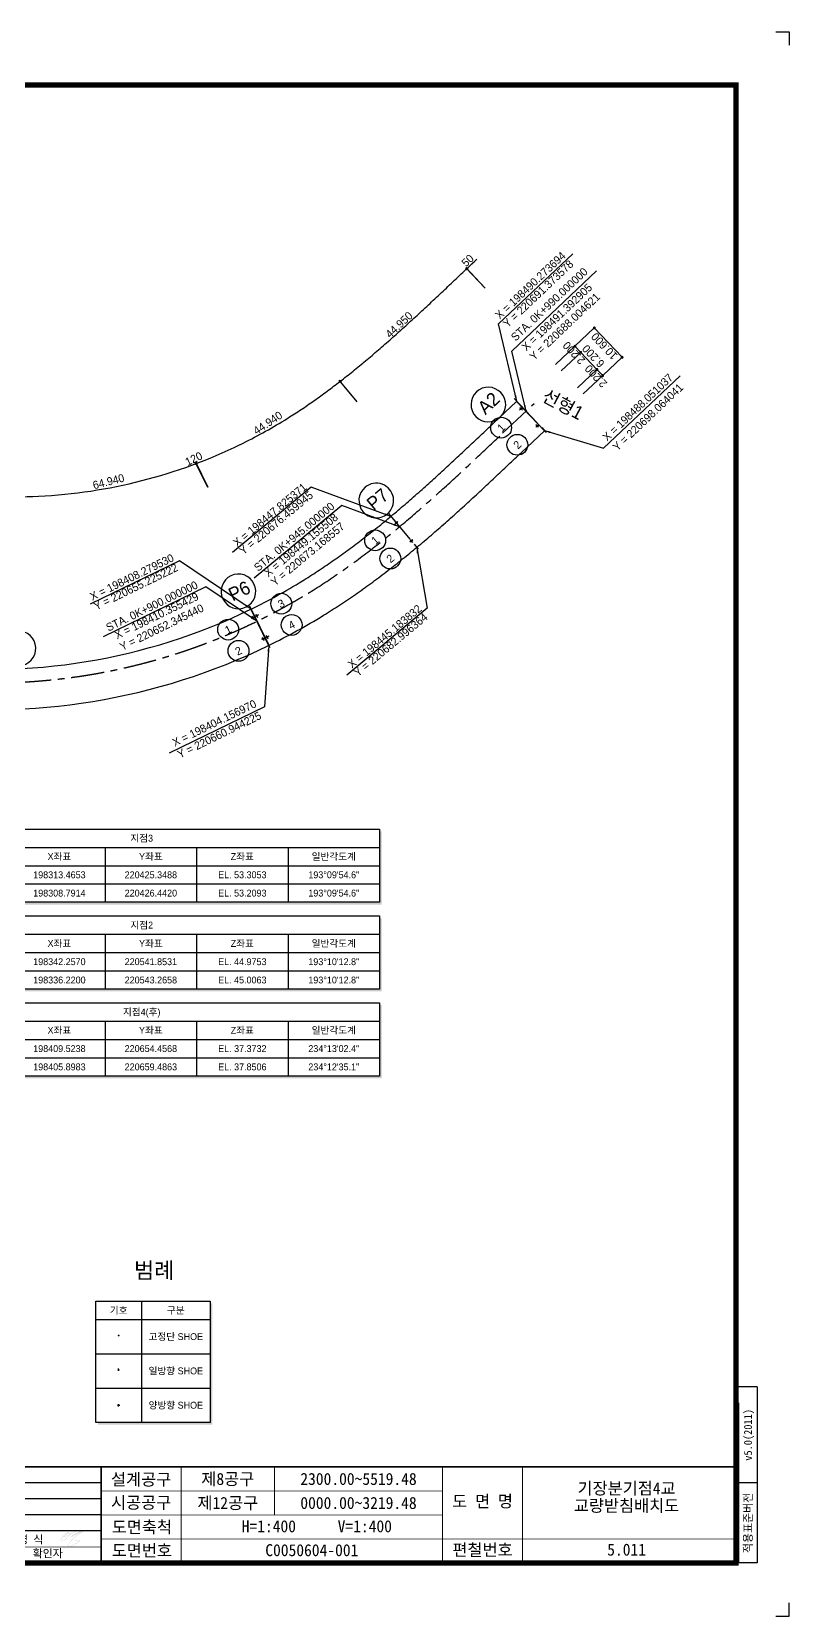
# Model space of a CAD drawing. Header units: feet. Extents: x 0 to 588700, y 0 to 415800.
# Drawn here: x 389887 to 588700, y 0 to 415800 of the extents above; entities that cross this region are included whole.
import ezdxf
from ezdxf.enums import TextEntityAlignment as Align

# ---------------------------------------------------------------- set-up
doc = ezdxf.new("R2010")
doc.units = ezdxf.units.FT
doc.header["$LTSCALE"] = 7000
doc.header["$MEASUREMENT"] = 0
doc.linetypes.add('A-CENTR01', pattern=[2, 1.25, -0.25, 0.25, -0.25])
for name, color, linetype in [('CS-CNTL', 1, 'A-CENTR01'), ('CS-CONC-MAJR', 4, 'CONTINUOUS'), ('CS-DIML', 1, 'CONTINUOUS'), ('CS-DIMT', 3, 'CONTINUOUS'), ('CS-LEAL', 1, 'CONTINUOUS'), ('CS-LEAT', 3, 'CONTINUOUS'), ('CS-SYMB', 3, 'CONTINUOUS'), ('CS-TABL-LIN2', 1, 'CONTINUOUS'), ('CS-TABL-TEX2', 3, 'CONTINUOUS'), ('CS-TEXT', 3, 'CONTINUOUS'), ('CX-BORD', 3, 'CONTINUOUS'), ('CX-BORD-LIN1', 4, 'CONTINUOUS'), ('CX-BORD-LIN2', 3, 'CONTINUOUS'), ('CX-BORD-TEX2', 7, 'CONTINUOUS'), ('CX-BORD-TEX3', 6, 'CONTINUOUS'), ('CX-MISC', 2, 'CONTINUOUS'), ('CZ-TEX1', 6, 'CONTINUOUS')]:
    doc.layers.add(name, color=color, linetype=linetype)
doc.styles.add('A_STANDARD', font='')
doc.styles.add('TB_TEXT', font='')
doc.styles.add('TB_WBTXT', font='')
doc.styles.add('TB_WMTXT', font='')
doc.styles.get('A_STANDARD').set_extended_font_data('Dotum')
doc.styles.get('TB_TEXT').set_extended_font_data('DotumChe')
doc.styles.get('TB_WBTXT').set_extended_font_data('Dotum')
doc.styles.get('TB_WMTXT').set_extended_font_data('DotumChe')

# ---------------------------------------------------------------- blocks, each defined once
blk = doc.blocks.new('CXBLKA1')
at = {"layer": 'CX-BORD-LIN1', "const_width": 2}
blk.add_lwpolyline([(796, 0), (0, 0), (0, 554), (796, 554)], close=True, dxfattribs=at)
at = {"layer": 'CX-BORD-LIN1'}
for points, const_width in [([(796, 36), (0, 36)], 0.6), ([(558, 0), (558, 36)], 0.6), ([(686, 0), (686, 36)], 0.3), ([(558, 6), (270, 6)], 0.2)]:
    blk.add_lwpolyline(points, dxfattribs=dict(at, const_width=const_width))
at = {"layer": 'CX-BORD-LIN2'}
for p, q in [((804, 66.03), (796, 66.03)), ((804, 66.03), (804, 0)), ((797, 60), (797, 0)), ((558, 30), (270, 30)), ((804, 30), (796, 30)), ((804, 0), (797, 0))]:
    blk.add_line(p, q, dxfattribs=at)
at = {"layer": 'CX-BORD-LIN2', "const_width": 0.3}
for points in [[(588, 0), (588, 36)], [(623, 18), (623, 36)], [(716, 0), (716, 36)], [(686, 27), (558, 27)], [(686, 18), (558, 18)], [(796, 9), (558, 9)]]:
    blk.add_lwpolyline(points, dxfattribs=at)
at = {"layer": 'CX-BORD-LIN2'}
for points in [[(558, 24), (270, 24)], [(558, 18), (270, 18)], [(558, 12), (270, 12)]]:
    blk.add_lwpolyline(points, dxfattribs=at)
at = {"layer": 'CX-MISC'}
blk.add_line((811, 574), (816, 574), dxfattribs=at)
for points in [[(811, 574), (816, 574), (816, 569)], [(811, -20), (816, -20), (816, -15)]]:
    blk.add_lwpolyline(points, dxfattribs=at)
at = {"layer": 'CX-BORD-LIN1', "style": 'TB_TEXT'}
for tag, height, p in [('TR_RNUM5', 3, (285.11, 32.64)), ('TR_RDAT5', 3.5, (317.5, 33)), ('TR_DGN5', 3.5, (451.12, 33)), ('TR_CHK5', 3.5, (491.12, 33)), ('TR_APP5', 3.5, (531.12, 33)), ('TR_RNUM4', 3, (285.11, 26.64)), ('TR_RDAT4', 3.5, (317.5, 27)), ('TR_DGN4', 3.5, (451.12, 27)), ('TR_CHK4', 3.5, (491.12, 27)), ('TR_APP4', 3.5, (531.12, 27)), ('TR_RNUM3', 3, (285.11, 20.64)), ('TR_RDAT3', 3.5, (317.5, 21)), ('TR_DGN3', 3.5, (451.12, 21)), ('TR_CHK3', 3.5, (491.12, 21)), ('TR_APP3', 3.5, (531.12, 21)), ('TR_RNUM2', 3, (285.11, 14.64)), ('TR_RDAT2', 3.5, (317.5, 15)), ('TR_DGN2', 3.5, (451.12, 15)), ('TR_CHK2', 3.5, (491.12, 15)), ('TR_APP2', 3.5, (531.12, 15)), ('TR_RNUM1', 3, (285.11, 8.64)), ('TR_RDAT1', 3.5, (317.5, 9)), ('TR_DGN1', 3.5, (451.12, 9)), ('TR_CHK1', 3.5, (491.12, 9)), ('TR_APP1', 3.5, (531.12, 9))]:
    blk.add_attdef(tag, text='', height=height, dxfattribs=at).set_placement(p, align=Align.MIDDLE_CENTER)
for tag, p in [('TR_RCON5', (342.3, 33)), ('TR_RCON4', (342.3, 27)), ('TR_RCON3', (342.3, 21)), ('TR_RCON2', (342.3, 15)), ('TR_RCON1', (342.3, 9))]:
    blk.add_attdef(tag, text='', height=3.5, dxfattribs=at).set_placement(p, align=Align.MIDDLE_LEFT)
at = {"layer": 'CX-BORD-LIN2', "style": 'TB_TEXT'}
blk.add_text('적용표준버전', height=3, rotation=90, dxfattribs=at).set_placement((800.5, 15), align=Align.MIDDLE_CENTER)
blk.add_attdef('TD_VERSION', text='', height=3, rotation=90, dxfattribs=at).set_placement((800.5, 48.01), align=Align.MIDDLE_CENTER)
at = {"layer": 'CX-BORD-TEX2', "style": 'TB_WMTXT'}
for tag, height, p in [('TB_CNAME', 5, (15.34, 531.83)), ('TB_CSCOP', 4, (16.63, 523.83))]:
    blk.add_attdef(tag, text='', height=height, dxfattribs=at).set_placement(p, align=Align.BOTTOM_LEFT)
at = {"layer": 'CX-BORD-TEX2', "style": 'TB_WBTXT'}
for tag, height, p in [('TB_MTITIL', 10, (398, 533.33)), ('TB_STITL', 7, (398, 518.33))]:
    blk.add_attdef(tag, text='', height=height, dxfattribs=at).set_placement(p, align=Align.MIDDLE_CENTER)
at = {"layer": 'CX-BORD-TEX3', "style": 'TB_TEXT'}
for s, height, p in [('설계공구', 4.5, (573, 31.36)), ('시공공구', 4.5, (573, 22.69)), ('도 면 명', 4.5, (701, 23.19)), ('도면축척', 4.5, (573.29, 13.51)), ('도면번호', 4.5, (573.29, 4.79)), ('편철번호', 4.5, (701, 5)), ('확인자', 3, (538, 3.66))]:
    blk.add_text(s, height=height, dxfattribs=at).set_placement(p, align=Align.MIDDLE)
for tag, height, p in [('TD_LNDST', 4.5, (215, 31.5)), ('TD_DSECT', 4.5, (605.5, 31.5)), ('TD_DDIST', 4.5, (654.5, 31.5)), ('TD_DNAME_TOP', 4.5, (755, 27.96)), ('TD_CSECT', 4.5, (605.5, 22.5)), ('TD_CDIST', 4.5, (654.5, 22.5)), ('TD_DNAME_MAIN', 4.5, (755, 21.47)), ('TD_CCOMP', 4.5, (215, 13.59)), ('TD_HSCAL', 4.5, (620.88, 13.75)), ('TD_VSCAL', 4.5, (656.86, 13.75)), ('TD_DNAME_BOT', 3, (755, 15.25)), ('TD_FIELD', 4.5, (180, 5.13)), ('TD_CSTEP', 4.5, (250.74, 5.13)), ('TD_DWGCODE', 4.5, (637, 4.79)), ('TD_DWGNO', 4.5, (755, 5))]:
    blk.add_attdef(tag, text='', height=height, dxfattribs=at).set_placement(p, align=Align.MIDDLE_CENTER)
for tag, height, width, p in [('TD_DCOMP', 4.5, 0.95, (215, 22.59)), ('TD_CNAME', 5, 0.78, (65, 7.6))]:
    blk.add_attdef(tag, text='', height=height, dxfattribs=dict(at, width=width)).set_placement(p, align=Align.MIDDLE_CENTER)

msp = doc.modelspace()

# ---------------------------------------------------------------- hatches: boundary and pattern name
at = {"layer": 'CX-MISC'}
h = msp.add_hatch(color=7, dxfattribs=at)
h.paths.add_polyline_path([(403376, 22356), (403316, 22329), (403207, 22264), (403112, 22206), (402979, 22122), (402785, 21994), (402554, 21828), (402325, 21676), (402081, 21485), (401781, 21251), (401400, 20946), (400869, 20503), (400390, 20056), (400053, 19702), (399732, 19311), (399481, 18957), (399332, 18698), (399247, 18461), (399247, 18342), (399310, 18241), (399451, 18170), (399604, 18165), (399865, 18225), (400235, 18372), (401005, 18744), (401672, 19106), (401925, 19272), (402274, 19523), (402486, 19708), (402527, 19792), (402519, 19860), (402491, 19893), (402434, 19939), (402374, 19977), (402276, 20015), (402168, 20037), (402042, 20048), (401808, 20043), (401618, 20026), (401367, 19977), (401229, 19942), (401074, 19890), (401033, 19844), (401188, 19863), (401261, 19871), (401482, 19917), (401830, 19966), (402086, 19972), (402260, 19950), (402380, 19907), (402432, 19871), (402437, 19844), (402432, 19828), (402415, 19800), (402402, 19776), (402238, 19624), (401942, 19409), (401376, 19055), (400910, 18802), (400458, 18573), (400116, 18421), (399800, 18301), (399604, 18241), (399451, 18241), (399378, 18265), (399351, 18298), (399337, 18344), (399334, 18396), (399337, 18437), (399392, 18622), (399465, 18755), (399525, 18853), (399628, 19033), (399770, 19218), (399982, 19496), (400151, 19681), (400363, 19904), (400524, 20064), (400709, 20228), (400940, 20448), (400976, 20478), (400989, 20481), (401188, 20647), (401297, 20739), (401310, 20742), (401468, 20873), (401885, 21208), (402100, 21379), (402568, 21722), (403224, 22155), (403376, 22242)])
h.paths.add_polyline_path([(402587, 22340), (402579, 22234), (402413, 22155), (402208, 22038), (402067, 21961), (402004, 21937), (401985, 21934), (401963, 21907), (401936, 21885), (401912, 21872), (401729, 21782), (401626, 21716), (401577, 21689), (401517, 21651), (401487, 21638), (401444, 21616), (401362, 21567), (401308, 21534), (401280, 21512), (401147, 21439), (401063, 21387), (400986, 21338), (400927, 21311), (400880, 21270), (400741, 21186), (400894, 21257), (401101, 21376), (401280, 21474), (401465, 21567), (401670, 21673), (401836, 21757), (402004, 21839), (402113, 21899), (402263, 21972), (402361, 22021), (402404, 22038), (402429, 22057), (402491, 22087), (402576, 22127), (402619, 22155), (402693, 22185), (402764, 22223), (402843, 22247), (402902, 22285), (402941, 22307), (403006, 22334), (403049, 22351), (403060, 22356), (403055, 22242), (402995, 22209), (402930, 22182), (402870, 22155), (402845, 22146), (402755, 22089), (402687, 22065), (402628, 22032), (402565, 21997), (402521, 21975), (402478, 21970), (402456, 21948), (402361, 21896), (402320, 21882), (402225, 21831), (401906, 21676), (401827, 21635), (401732, 21583), (401346, 21387), (401046, 21224), (400872, 21137), (400682, 21022), (400442, 20903), (400331, 20867), (400246, 20859), (400192, 20875), (400173, 20900), (400156, 20927), (400162, 20949), (400175, 20968), (400213, 20979), (400453, 21126), (400690, 21270), (400984, 21450), (401308, 21654), (401667, 21850), (401876, 21972), (402238, 22166), (402377, 22239), (402418, 22242), (402472, 22296), (402538, 22329), (402560, 22340), (402581, 22340)], flags=17)
h.paths.add_polyline_path([(399925, 21452), (399879, 21384), (399838, 21333), (399666, 21129), (399574, 21042), (399487, 20954), (399356, 20835), (399258, 20720), (399147, 20625), (399016, 20511), (398907, 20402), (398804, 20309), (398662, 20195), (398523, 20078), (398363, 19966), (398194, 19852), (398074, 19781), (397957, 19730), (397889, 19705), (397808, 19694), (397731, 19700), (397680, 19719), (397652, 19746), (397625, 19795), (397612, 19836), (397609, 19893), (397609, 19964), (397636, 20105), (397672, 20211), (397756, 20394), (397876, 20584), (397952, 20682), (398028, 20780), (398091, 20854), (398121, 20884), (398180, 20851), (398221, 20832), (398319, 20821), (398412, 20827), (398624, 20881), (398820, 20957), (398962, 21022), (399193, 21129), (399468, 21262), (399647, 21349), (399797, 21423), (399895, 21472), (399936, 21491), (399939, 21488), (399939, 21477)], flags=16)
h.paths.add_polyline_path([(399941, 21599), (399920, 21621), (399805, 21670), (399631, 21687), (399495, 21670), (399315, 21632), (399141, 21572), (398956, 21512), (398858, 21463), (398703, 21401), (398559, 21316), (398491, 21254), (398376, 21156), (398308, 21088), (398232, 21006), (398208, 20982), (398191, 20954), (398191, 20944), (398202, 20927), (398216, 20919), (398254, 20914), (398374, 20919), (398529, 20954), (398673, 21006), (398869, 21088), (399046, 21167), (399272, 21278), (399479, 21382), (399628, 21455), (399713, 21496), (399811, 21540), (399860, 21567), (399903, 21589)], flags=16)
h.paths.add_polyline_path([(399451, 22144), (399362, 22081), (399179, 21937), (398972, 21774), (398717, 21578), (398461, 21371), (398390, 21322), (398273, 21232), (398189, 21153), (398134, 21088), (398104, 21036), (398088, 20998), (397955, 20843), (397813, 20658), (397720, 20533), (397652, 20399), (397606, 20315), (397552, 20168), (397522, 20029), (397511, 19920), (397525, 19852), (397565, 19751), (397628, 19683), (397720, 19640), (397813, 19624), (397965, 19645), (398161, 19727), (398387, 19871), (398591, 20010), (398806, 20192), (399070, 20418), (399457, 20772), (399661, 20982), (399846, 21188), (399966, 21330), (400031, 21428), (400058, 21493), (400061, 21550), (400331, 21684), (400752, 21882), (401074, 22024), (401329, 22138), (401563, 22225), (401623, 22242), (401623, 22351), (401493, 22296), (401313, 22231), (401144, 22149), (401019, 22111), (400910, 22057), (400856, 22029), (400668, 21951), (400529, 21882), (400282, 21771), (400094, 21676), (399996, 21638), (399925, 21692), (399843, 21736), (399718, 21763), (399552, 21760), (399424, 21741), (399250, 21703), (399098, 21654), (398989, 21616), (398864, 21567), (399049, 21714), (399185, 21817), (399294, 21893), (399419, 21970), (399484, 22002), (399533, 22035), (399552, 22059), (399552, 22081), (399533, 22106), (399500, 22138)])

# ---------------------------------------------------------------- linework, layer by layer
at = {"layer": 'CS-CNTL'}
for p, q in [((513460, 310417), (521771, 318277)), ((513460, 310417), (521771, 318277)), ((513460, 310417), (521771, 318277)), ((516502, 319556), (525160, 310401)), ((483505, 289395), (491566, 279711)), ((462774, 268664), (462774, 268664)), ((462774, 268664), (462774, 268664)), ((462774, 268664), (462774, 268664)), ((447012, 265182), (452535, 253857))]:
    msp.add_line(p, q, dxfattribs=at)
at = {"layer": 'CS-CNTL', "flags": 128}
msp.add_lwpolyline([(462774, 268664), (463285, 268980), (463794, 269298), (464302, 269617), (464809, 269938), (465314, 270261), (465819, 270586), (466322, 270912), (466824, 271241), (467325, 271571), (467825, 271903), (468324, 272236), (468821, 272572), (469318, 272908), (469813, 273247), (470308, 273587), (470801, 273929), (471293, 274272), (471784, 274617), (472274, 274963), (472762, 275311), (473250, 275661), (473737, 276012), (474223, 276364), (474707, 276718), (475191, 277073), (475673, 277430), (476155, 277788), (476635, 278147), (477115, 278508), (477593, 278870), (478071, 279233), (478547, 279598), (479023, 279963), (479497, 280331), (479971, 280699), (480444, 281068), (480915, 281439), (481386, 281811), (481856, 282184), (482325, 282558), (482793, 282934), (483261, 283310), (483727, 283688), (484192, 284066), (484657, 284446), (485121, 284826), (485584, 285208), (486046, 285591), (486507, 285974), (486968, 286359), (487428, 286744), (487887, 287131), (488345, 287518), (488803, 287906), (489259, 288295), (489715, 288685), (490171, 289076), (490625, 289467), (491079, 289860), (491532, 290253), (491985, 290647), (492437, 291042), (492888, 291437), (493339, 291833), (493789, 292230), (494238, 292627), (494687, 293026), (495135, 293425), (495583, 293824), (496030, 294224), (496477, 294625), (496923, 295026), (497368, 295428), (497813, 295831), (498258, 296234), (498702, 296637), (499145, 297041), (499588, 297446), (500031, 297851), (500473, 298256), (500915, 298662), (501357, 299068), (501798, 299475), (502239, 299882), (502679, 300290), (503119, 300698), (503559, 301106), (503998, 301515), (504437, 301923), (504876, 302333), (505314, 302742), (505752, 303152), (506190, 303562), (506628, 303973), (507066, 304383), (507503, 304794), (507940, 305205), (508377, 305616), (508814, 306027), (509251, 306439), (509687, 306851), (510123, 307262), (510560, 307674), (510996, 308086), (511432, 308498), (511868, 308911), (512304, 309323), (512740, 309735), (513176, 310147), (513460, 310417)], dxfattribs=at)
msp.add_lwpolyline([(462774, 268664), (463285, 268980), (463794, 269298), (464302, 269617), (464809, 269938), (465314, 270261), (465819, 270586), (466322, 270912), (466824, 271241), (467325, 271571), (467825, 271903), (468324, 272236), (468821, 272572), (469318, 272908), (469813, 273247), (470308, 273587), (470801, 273929), (471293, 274272), (471784, 274617), (472274, 274963), (472762, 275311), (473250, 275661), (473737, 276012), (474223, 276364), (474707, 276718), (475191, 277073), (475673, 277430), (476155, 277788), (476635, 278147), (477115, 278508), (477593, 278870), (478071, 279233), (478547, 279598), (479023, 279963), (479497, 280331), (479971, 280699), (480444, 281068), (480915, 281439), (481386, 281811), (481856, 282184), (482325, 282558), (482793, 282934), (483261, 283310), (483727, 283688), (484192, 284066), (484657, 284446), (485121, 284826), (485584, 285208), (486046, 285591), (486507, 285974), (486968, 286359), (487428, 286744), (487887, 287131), (488345, 287518), (488803, 287906), (489259, 288295), (489715, 288685), (490171, 289076), (490625, 289467), (491079, 289860), (491532, 290253), (491985, 290647), (492437, 291042), (492888, 291437), (493339, 291833), (493789, 292230), (494238, 292627), (494687, 293026), (495135, 293425), (495583, 293824), (496030, 294224), (496477, 294625), (496923, 295026), (497368, 295428), (497813, 295831), (498258, 296234), (498702, 296637), (499145, 297041), (499588, 297446), (500031, 297851), (500473, 298256), (500915, 298662), (501357, 299068), (501798, 299475), (502239, 299882), (502679, 300290), (503119, 300698), (503559, 301106), (503998, 301515), (504437, 301923), (504876, 302333), (505314, 302742), (505752, 303152), (506190, 303562), (506628, 303973), (507066, 304383), (507503, 304794), (507940, 305205), (508377, 305616), (508814, 306027), (509251, 306439), (509687, 306851), (510123, 307262), (510560, 307674), (510996, 308086), (511432, 308498), (511868, 308911), (512304, 309323), (512740, 309735), (513176, 310147), (513460, 310417)], dxfattribs=at)
msp.add_lwpolyline([(462774, 268664), (463285, 268980), (463794, 269298), (464302, 269617), (464809, 269938), (465314, 270261), (465819, 270586), (466322, 270912), (466824, 271241), (467325, 271571), (467825, 271903), (468324, 272236), (468821, 272572), (469318, 272908), (469813, 273247), (470308, 273587), (470801, 273929), (471293, 274272), (471784, 274617), (472274, 274963), (472762, 275311), (473250, 275661), (473737, 276012), (474223, 276364), (474707, 276718), (475191, 277073), (475673, 277430), (476155, 277788), (476635, 278147), (477115, 278508), (477593, 278870), (478071, 279233), (478547, 279598), (479023, 279963), (479497, 280331), (479971, 280699), (480444, 281068), (480915, 281439), (481386, 281811), (481856, 282184), (482325, 282558), (482793, 282934), (483261, 283310), (483727, 283688), (484192, 284066), (484657, 284446), (485121, 284826), (485584, 285208), (486046, 285591), (486507, 285974), (486968, 286359), (487428, 286744), (487887, 287131), (488345, 287518), (488803, 287906), (489259, 288295), (489715, 288685), (490171, 289076), (490625, 289467), (491079, 289860), (491532, 290253), (491985, 290647), (492437, 291042), (492888, 291437), (493339, 291833), (493789, 292230), (494238, 292627), (494687, 293026), (495135, 293425), (495583, 293824), (496030, 294224), (496477, 294625), (496923, 295026), (497368, 295428), (497813, 295831), (498258, 296234), (498702, 296637), (499145, 297041), (499588, 297446), (500031, 297851), (500473, 298256), (500915, 298662), (501357, 299068), (501798, 299475), (502239, 299882), (502679, 300290), (503119, 300698), (503559, 301106), (503998, 301515), (504437, 301923), (504876, 302333), (505314, 302742), (505752, 303152), (506190, 303562), (506628, 303973), (507066, 304383), (507503, 304794), (507940, 305205), (508377, 305616), (508814, 306027), (509251, 306439), (509687, 306851), (510123, 307262), (510560, 307674), (510996, 308086), (511432, 308498), (511868, 308911), (512304, 309323), (512740, 309735), (513176, 310147), (513460, 310417)], dxfattribs=at)
at = {"layer": 'CS-CNTL'}
for start, end in [(262.63641, 301.62485), (262.63641, 301.62485), (262.63641, 301.62485), (301.6248513509204, 301.6248548697154), (301.6248513509204, 301.6248548697154), (301.6248513509204, 301.6248548697154)]:
    msp.add_arc((378877, 404904), 160000, start, end, dxfattribs=at)
at = {"layer": 'CS-CONC-MAJR'}
for p, q in [((511021, 312996), (517152, 318795)), ((517152, 318795), (524436, 311094)), ((518305, 305295), (524436, 311094)), ((460913, 271687), (460913, 271687)), ((447397, 264257), (452043, 254729)), ((447505, 264309), (452151, 254782)), ((466471, 262661), (466471, 262661))]:
    msp.add_line(p, q, dxfattribs=at)
for points in [[(460913, 271687), (461412, 271996), (461910, 272306), (462407, 272619), (462903, 272933), (463398, 273249), (463891, 273567), (464384, 273887), (464876, 274209), (465367, 274532), (465857, 274857), (466345, 275184), (466833, 275512), (467320, 275843), (467806, 276175), (468290, 276508), (468774, 276843), (469257, 277180), (469739, 277519), (470220, 277859), (470699, 278200), (471178, 278544), (471656, 278888), (472133, 279234), (472610, 279582), (473085, 279931), (473559, 280282), (474033, 280634), (474505, 280987), (474977, 281342), (475447, 281698), (475917, 282055), (476386, 282414), (476854, 282774), (477322, 283136), (477788, 283498), (478254, 283862), (478718, 284228), (479182, 284594), (479646, 284962), (480108, 285331), (480569, 285701), (481030, 286072), (481490, 286444), (481950, 286818), (482408, 287192), (482866, 287568), (483323, 287945), (483779, 288323), (484235, 288701), (484690, 289081), (485144, 289462), (485598, 289844), (486051, 290227), (486503, 290611), (486955, 290995), (487406, 291381), (487856, 291768), (488306, 292155), (488755, 292543), (489204, 292933), (489652, 293323), (490099, 293713), (490546, 294105), (490993, 294498), (491439, 294891), (491884, 295285), (492329, 295679), (492773, 296075), (493217, 296471), (493661, 296868), (494104, 297265), (494547, 297664), (494989, 298063), (495430, 298462), (495872, 298862), (496313, 299263), (496753, 299664), (497194, 300066), (497634, 300469), (498073, 300872), (498512, 301275), (498951, 301679), (499390, 302084), (499828, 302489), (500266, 302894), (500704, 303300), (501142, 303706), (501579, 304113), (502016, 304520), (502453, 304928), (502890, 305336), (503327, 305744), (503763, 306153), (504200, 306562), (504636, 306971), (505072, 307381), (505508, 307791), (505944, 308201), (506380, 308611), (506815, 309022), (507251, 309433), (507687, 309844), (508122, 310255), (508558, 310667), (508994, 311078), (509429, 311490), (509865, 311902), (510301, 312314), (510736, 312726), (511021, 312996)], [(466471, 262661), (467004, 262991), (467535, 263322), (468065, 263655), (468593, 263990), (469120, 264327), (469646, 264665), (470170, 265005), (470693, 265347), (471214, 265691), (471734, 266036), (472253, 266383), (472770, 266731), (473286, 267081), (473800, 267433), (474314, 267786), (474825, 268141), (475336, 268497), (475845, 268854), (476353, 269213), (476859, 269574), (477365, 269936), (477869, 270299), (478371, 270664), (478873, 271030), (479373, 271397), (479872, 271766), (480369, 272136), (480865, 272507), (481361, 272880), (481855, 273253), (482347, 273628), (482839, 274004), (483329, 274381), (483818, 274760), (484306, 275139), (484793, 275520), (485278, 275901), (485763, 276284), (486246, 276668), (486729, 277053), (487210, 277438), (487690, 277825), (488169, 278213), (488647, 278601), (489123, 278991), (489599, 279381), (490074, 279773), (490548, 280165), (491020, 280558), (491492, 280952), (491963, 281346), (492432, 281742), (492901, 282138), (493369, 282535), (493836, 282933), (494302, 283331), (494767, 283730), (495231, 284130), (495694, 284530), (496157, 284931), (496618, 285333), (497079, 285735), (497539, 286138), (497998, 286542), (498456, 286946), (498913, 287350), (499370, 287756), (499826, 288161), (500281, 288567), (500735, 288974), (501189, 289381), (501641, 289788), (502094, 290196), (502545, 290604), (502996, 291013), (503446, 291422), (503896, 291832), (504344, 292241), (504793, 292651), (505240, 293062), (505687, 293472), (506134, 293883), (506580, 294295), (507025, 294706), (507470, 295118), (507914, 295530), (508358, 295942), (508801, 296354), (509244, 296766), (509686, 297179), (510128, 297592), (510569, 298004), (511010, 298417), (511451, 298830), (511891, 299243), (512331, 299657), (512771, 300070), (513210, 300483), (513648, 300896), (514087, 301309), (514525, 301723), (514963, 302136), (515400, 302549), (515837, 302962), (516274, 303375), (516711, 303788), (517148, 304200), (517584, 304613), (518020, 305025), (518305, 305295)]]:
    msp.add_lwpolyline(points, dxfattribs=at)
for radius, start, end in [(156450, 296.01788, 301.62485), (156450, 301.6248513509204, 301.6248548697154), (156450, 262.63641, 295.97393), (167050, 296.01649, 301.62485), (167050, 301.6248513509204, 301.6248548697154), (167050, 262.63641, 295.97533)]:
    msp.add_arc((378877, 404904), radius, start, end, dxfattribs=at)
at = {"layer": 'CS-DIML'}
for p, q in [((508853, 348510), (503802, 353850)), ((508889, 348544), (503839, 353884)), ((504043, 353595), (506459, 355881)), ((532446, 333259), (537531, 338069)), ((532446, 333259), (537531, 338069)), ((532446, 333259), (537531, 338069)), ((544815, 330368), (537531, 338069)), ((544815, 330368), (537531, 338069)), ((544815, 330368), (537531, 338069)), ((527360, 328449), (532446, 333259)), ((527360, 328449), (532446, 333259)), ((527360, 328449), (532446, 333259)), ((533957, 331661), (532446, 333259)), ((533957, 331661), (532446, 333259)), ((533957, 331661), (532446, 333259)), ((528872, 326851), (533957, 331661)), ((528872, 326851), (533957, 331661)), ((528872, 326851), (533957, 331661)), ((538218, 327156), (533957, 331661)), ((538218, 327156), (533957, 331661)), ((538218, 327156), (533957, 331661)), ((539729, 325558), (544815, 330368)), ((539729, 325558), (544815, 330368)), ((539729, 325558), (544815, 330368)), ((533132, 322346), (538218, 327156)), ((533132, 322346), (538218, 327156)), ((533132, 322346), (538218, 327156)), ((534644, 320748), (539729, 325558)), ((534644, 320748), (539729, 325558)), ((534644, 320748), (539729, 325558)), ((539729, 325558), (538218, 327156)), ((539729, 325558), (538218, 327156)), ((539729, 325558), (538218, 327156)), ((475305, 318670), (470603, 324319)), ((436067, 296177), (432848, 302785)), ((436163, 296224), (432939, 302829))]:
    msp.add_line(p, q, dxfattribs=at)
for points in [[(477084, 329086), (477506, 329438), (477928, 329791), (478349, 330146), (478771, 330502), (479193, 330859), (479614, 331218), (480036, 331578), (480457, 331939), (480878, 332302), (481300, 332666), (481721, 333032), (482143, 333398), (482564, 333766), (482986, 334135), (483407, 334505), (483829, 334877), (484250, 335250), (484672, 335624), (485094, 335999), (485516, 336375), (485938, 336752), (486360, 337131), (486782, 337511), (487204, 337891), (487627, 338273), (488049, 338656), (488472, 339040), (488895, 339425), (489318, 339811), (489742, 340199), (490165, 340587), (490589, 340976), (491013, 341366), (491437, 341757), (491862, 342149), (492287, 342542), (492712, 342936), (493137, 343331), (493563, 343727), (493989, 344123), (494415, 344521), (494842, 344919), (495269, 345319), (495696, 345719), (496124, 346120), (496552, 346521), (496981, 346924), (497410, 347327), (497839, 347731), (498269, 348136), (498699, 348541), (499130, 348948), (499561, 349355), (499993, 349762), (500426, 350171), (500858, 350580), (501292, 350989), (501726, 351400), (502160, 351810), (502595, 352222), (503031, 352634), (503467, 353046), (503903, 353459), (504339, 353871), (504775, 354283), (505211, 354695), (505646, 355108), (506082, 355520), (506518, 355932), (506740, 356142)], [(456277, 313889), (456709, 314156), (457141, 314426), (457573, 314697), (458004, 314971), (458436, 315246), (458867, 315524), (459297, 315803), (459728, 316085), (460158, 316368), (460588, 316653), (461017, 316941), (461446, 317230), (461875, 317521), (462304, 317814), (462733, 318109), (463161, 318405), (463589, 318704), (464016, 319004), (464444, 319306), (464871, 319611), (465298, 319916), (465724, 320224), (466151, 320533), (466577, 320845), (467003, 321157), (467429, 321472), (467854, 321788), (468279, 322106), (468704, 322426), (469129, 322748), (469554, 323071), (469978, 323395), (470403, 323722), (470827, 324050), (471250, 324379), (471674, 324710), (472097, 325043), (472521, 325378), (472944, 325714), (473367, 326051), (473790, 326390), (474212, 326730), (474635, 327073), (475057, 327416), (475480, 327761), (475902, 328107), (476324, 328455), (476746, 328805), (477084, 329086)]]:
    msp.add_lwpolyline(points, dxfattribs=at)
at = {"layer": 'CS-DIML', "const_width": 385}
for points in [[(504212, 353504, 1), (503873, 353686, 1)], [(504212, 353504, 1), (503873, 353686, 1)], [(504249, 353539, 1), (503910, 353721, 1)], [(537701, 337978, 1), (537362, 338160, 1)], [(537701, 337978, 1), (537362, 338160, 1)], [(537701, 337978, 1), (537362, 338160, 1)], [(532615, 333168, 1), (532276, 333350, 1)], [(532615, 333168, 1), (532276, 333350, 1)], [(532615, 333168, 1), (532276, 333350, 1)], [(534127, 331570, 1), (533788, 331752, 1)], [(534127, 331570, 1), (533788, 331752, 1)], [(534127, 331570, 1), (533788, 331752, 1)], [(534127, 331570, 1), (533788, 331752, 1)], [(534127, 331570, 1), (533788, 331752, 1)], [(534127, 331570, 1), (533788, 331752, 1)], [(544985, 330277, 1), (544645, 330459, 1)], [(544985, 330277, 1), (544645, 330459, 1)], [(544985, 330277, 1), (544645, 330459, 1)], [(470996, 323959, 1), (470657, 324141, 1)], [(470996, 323959, 1), (470657, 324141, 1)], [(538387, 327065, 1), (538048, 327247, 1)], [(538387, 327065, 1), (538048, 327247, 1)], [(538387, 327065, 1), (538048, 327247, 1)], [(538387, 327065, 1), (538048, 327247, 1)], [(538387, 327065, 1), (538048, 327247, 1)], [(538387, 327065, 1), (538048, 327247, 1)], [(539899, 325467, 1), (539560, 325649, 1)], [(539899, 325467, 1), (539560, 325649, 1)], [(539899, 325467, 1), (539560, 325649, 1)], [(433171, 302379, 1), (432832, 302561, 1)], [(433171, 302379, 1), (432832, 302561, 1)], [(433263, 302423, 1), (432923, 302605, 1)], [(433263, 302423, 1), (432923, 302605, 1)]]:
    msp.add_lwpolyline(points, format="xyb", close=True, dxfattribs=at)
at = {"layer": 'CS-DIML'}
for centre, start, end in [((385253, 429225), 296.01739, 301.62485), ((385253, 429225), 272.7195, 295.97442), ((373679, 424238), 295.97442, 295.99591), ((373679, 424238), 295.99591, 296.01739), ((385253, 429225), 262.63641, 272.7195)]:
    msp.add_arc(centre, 135450, start, end, dxfattribs=at)
at = {"layer": 'CS-LEAL'}
for p, q in [((512356, 339106), (531852, 357546)), ((515880, 331975), (538120, 353010)), ((517189, 318829), (512356, 339106)), ((519628, 316250), (515880, 331975)), ((539965, 306511), (560079, 325535)), ((524472, 311128), (539965, 306511)), ((463242, 296327), (442552, 279102)), ((484145, 288626), (463242, 296327)), ((471247, 291486), (448293, 272377)), ((460311, 295143), (460311, 295143)), ((486416, 285898), (471247, 291486)), ((490927, 280480), (493672, 264549)), ((428639, 276974), (405209, 265548)), ((447451, 264283), (428639, 276974)), ((435605, 270133), (408656, 256991)), ((449007, 261092), (435605, 270133)), ((493672, 264549), (472588, 246996)), ((452097, 254756), (450968, 238629)), ((450968, 238629), (425993, 226450))]:
    msp.add_line(p, q, dxfattribs=at)
msp.add_arc((389287, 410479), 135450, 301.6248513509204, 301.6248548697154, dxfattribs=at)
for points in [[(517189, 318829), (517081, 320387), (517189, 318829), (516582, 320268)], [(519628, 316250), (519521, 317807), (519628, 316250), (519021, 317688)], [(524472, 311128), (525875, 310442), (524472, 311128), (526022, 310934)], [(484145, 288626), (482788, 289399), (484145, 288626), (482611, 288918)], [(486416, 285898), (485060, 286671), (486416, 285898), (484882, 286189)], [(490927, 280480), (490935, 278919), (490927, 280480), (491441, 279006)], [(447451, 264283), (446317, 265357), (447451, 264283), (446030, 264932)], [(449007, 261092), (447873, 262166), (449007, 261092), (447586, 261741)], [(452097, 254756), (451733, 253237), (452097, 254756), (452245, 253201)]]:
    msp.add_solid(points, dxfattribs=at)
at = {"layer": 'CS-SYMB', "color": 3}
for p, q in [((518664, 317196), (517938, 316509)), ((517957, 317216), (518644, 316490)), ((522924, 312692), (522198, 312005)), ((522218, 312712), (522905, 311985)), ((485937, 287255), (485168, 286616)), ((485232, 287320), (485872, 286551)), ((489903, 282490), (489135, 281851)), ((489199, 282555), (489839, 281786)), ((448361, 262280), (447462, 261842)), ((447692, 262511), (448130, 261612)), ((449367, 262771), (448468, 262333)), ((448699, 263002), (449137, 262103)), ((451078, 256708), (450179, 256269)), ((450409, 256938), (450848, 256039)), ((452085, 257198), (451186, 256760)), ((451416, 257429), (451854, 256530)), ((412711, 64387), (412711, 64987)), ((412411, 55387), (413011, 55387)), ((412711, 55087), (412711, 55687))]:
    msp.add_line(p, q, dxfattribs=at)
at = {"layer": 'CS-SYMB', "color": 3, "const_width": 120}
msp.add_lwpolyline([(412771, 73687, 1), (412651, 73687, 1)], format="xyb", close=True, dxfattribs=at)
at = {"layer": 'CS-SYMB', "color": 3}
for centre, radius in [((518301, 316853), 200), ((522561, 312348), 200), ((485552, 286935), 200), ((489519, 282171), 200), ((447911, 262061), 200), ((448918, 262552), 200), ((450629, 256488), 200), ((451635, 256979), 200), ((412711, 73687), 120), ((412711, 64687), 120), ((412711, 55387), 120)]:
    msp.add_circle(centre, radius, dxfattribs=at)
for points in [[(517938, 316509), (518012, 316649), (517938, 316509), (518081, 316576)], [(517957, 317216), (518097, 317141), (517957, 317216), (518024, 317073)], [(518644, 316490), (518578, 316633), (518644, 316490), (518505, 316564)], [(518664, 317196), (518521, 317130), (518664, 317196), (518589, 317057)], [(522198, 312005), (522272, 312144), (522198, 312005), (522341, 312072)], [(522218, 312712), (522357, 312637), (522218, 312712), (522284, 312568)], [(522905, 311985), (522838, 312128), (522905, 311985), (522765, 312060)], [(522924, 312692), (522781, 312625), (522924, 312692), (522850, 312553)], [(485232, 287320), (485367, 287236), (485232, 287320), (485290, 287172)], [(485937, 287255), (485789, 287198), (485937, 287255), (485853, 287121)], [(485168, 286616), (485251, 286750), (485168, 286616), (485315, 286673)], [(485872, 286551), (485815, 286699), (485872, 286551), (485738, 286635)], [(489135, 281851), (489218, 281985), (489135, 281851), (489282, 281908)], [(489199, 282555), (489334, 282472), (489199, 282555), (489257, 282408)], [(489839, 281786), (489781, 281934), (489839, 281786), (489705, 281870)], [(489903, 282490), (489756, 282433), (489903, 282490), (489820, 282356)], [(447692, 262511), (447803, 262398), (447692, 262511), (447713, 262354)], [(448361, 262280), (448204, 262260), (448361, 262280), (448248, 262170)], [(448468, 262333), (448581, 262444), (448468, 262333), (448625, 262354)], [(448699, 263002), (448809, 262889), (448699, 263002), (448719, 262845)], [(449137, 262103), (449116, 262259), (449137, 262103), (449026, 262216)], [(449367, 262771), (449210, 262750), (449367, 262771), (449254, 262661)], [(447462, 261842), (447575, 261953), (447462, 261842), (447618, 261863)], [(448130, 261612), (448109, 261769), (448130, 261612), (448020, 261725)], [(450179, 256269), (450292, 256380), (450179, 256269), (450336, 256290)], [(450409, 256938), (450520, 256825), (450409, 256938), (450430, 256781)], [(450848, 256039), (450827, 256196), (450848, 256039), (450737, 256152)], [(451078, 256708), (450921, 256687), (451078, 256708), (450965, 256597)], [(451186, 256760), (451299, 256871), (451186, 256760), (451343, 256781)], [(451416, 257429), (451527, 257316), (451416, 257429), (451437, 257272)], [(451854, 256530), (451834, 256687), (451854, 256530), (451744, 256643)], [(452085, 257198), (451928, 257178), (452085, 257198), (451972, 257088)], [(412711, 64987), (412681, 64897), (412711, 64987), (412741, 64897)], [(412711, 64387), (412681, 64477), (412711, 64387), (412741, 64477)], [(412411, 55387), (412501, 55357), (412411, 55387), (412501, 55417)], [(412711, 55687), (412681, 55597), (412711, 55687), (412741, 55597)], [(412711, 55087), (412681, 55177), (412711, 55087), (412741, 55177)], [(413011, 55387), (412921, 55357), (413011, 55387), (412921, 55417)]]:
    msp.add_solid(points, dxfattribs=at)
at = {"layer": 'CS-TABL-LIN2'}
for p, q in [((409161, 206566), (409161, 206566)), ((433161, 206566), (433161, 206566)), ((457161, 206566), (457161, 206566)), ((106761, 201766), (481161, 201766)), ((409161, 201766), (409161, 187366)), ((433161, 201766), (433161, 187366)), ((457161, 201766), (457161, 187366)), ((106761, 196966), (481161, 196966)), ((106761, 192166), (481161, 192166)), ((409161, 183766), (409161, 183766)), ((433161, 183766), (433161, 183766)), ((457161, 183766), (457161, 183766)), ((106761, 178966), (481161, 178966)), ((409161, 178966), (409161, 164566)), ((433161, 178966), (433161, 164566)), ((457161, 178966), (457161, 164566)), ((106761, 174166), (481161, 174166)), ((106761, 169366), (481161, 169366)), ((409161, 160966), (409161, 160966)), ((433161, 160966), (433161, 160966)), ((457161, 160966), (457161, 160966)), ((106761, 156166), (481161, 156166)), ((409161, 156166), (409161, 141766)), ((433161, 156166), (433161, 141766)), ((457161, 156166), (457161, 141766)), ((106761, 151366), (481161, 151366)), ((106761, 146566), (481161, 146566)), ((418711, 82687), (418711, 50887)), ((406711, 77887), (436711, 77887)), ((406711, 68887), (436711, 68887)), ((406711, 59887), (436711, 59887))]:
    msp.add_line(p, q, dxfattribs=at)
for points in [[(106761, 206566), (481161, 206566), (481161, 187366), (106761, 187366)], [(106761, 183766), (481161, 183766), (481161, 164566), (106761, 164566)], [(106761, 160966), (481161, 160966), (481161, 141766), (106761, 141766)], [(406711, 82687), (436711, 82687), (436711, 50887), (406711, 50887)]]:
    msp.add_lwpolyline(points, close=True, dxfattribs=at)
for points in [[(481161, 205966), (481761, 205966), (481161, 187366), (481761, 187366)], [(107361, 187366), (481761, 187366), (107361, 186766), (481761, 186766)], [(481161, 183166), (481761, 183166), (481161, 164566), (481761, 164566)], [(107361, 164566), (481761, 164566), (107361, 163966), (481761, 163966)], [(481161, 160366), (481761, 160366), (481161, 141766), (481761, 141766)], [(107361, 141766), (481761, 141766), (107361, 141166), (481761, 141166)], [(436711, 82087), (437311, 82087), (436711, 50887), (437311, 50887)], [(407311, 50887), (437311, 50887), (407311, 50287), (437311, 50287)]]:
    msp.add_solid(points, dxfattribs=at)
at = {"layer": 'CS-TEXT'}
for points in [[(506596, 321267, 1), (512849, 314656)], [(512849, 314656, 1), (506596, 321267)], [(477399, 296270, 1), (483221, 289276)], [(483221, 289276, 1), (477399, 296270)], [(442139, 273031, 1), (446128, 264852)], [(446128, 264852, 1), (442139, 273031)], [(386641, 249432, 1), (386209, 258521)]]:
    msp.add_lwpolyline(points, format="xyb", dxfattribs=at)
for centre in [(513075, 311910), (517336, 307406), (480025, 282334), (483991, 277569), (455383, 265705), (458100, 260132), (441446, 258909), (444164, 253336)]:
    msp.add_circle(centre, 2730, dxfattribs=at)

# ---------------------------------------------------------------- block references
at = {"layer": 'CX-BORD'}
ref = msp.add_blockref('CXBLKA1', (17500, 14000), dxfattribs=dict(at, xscale=700, yscale=700, zscale=700))
ref.add_attrib('TD_DSECT', '제8공구', dxfattribs={"layer": 'CX-BORD-TEX3', "height": 3150, "style": 'TB_TEXT'}).set_placement((441350, 36050), align=Align.MIDDLE_CENTER)
ref.add_attrib('TD_DDIST', '2300.00~5519.48', dxfattribs={"layer": 'CX-BORD-TEX3', "height": 3150, "style": 'TB_TEXT'}).set_placement((475650, 36050), align=Align.MIDDLE_CENTER)
ref.add_attrib('TD_CSECT', '제12공구', dxfattribs={"layer": 'CX-BORD-TEX3', "height": 3150, "style": 'TB_TEXT'}).set_placement((441350, 29750), align=Align.MIDDLE_CENTER)
ref.add_attrib('TD_CDIST', '0000.00~3219.48', dxfattribs={"layer": 'CX-BORD-TEX3', "height": 3150, "style": 'TB_TEXT'}).set_placement((475650, 29750), align=Align.MIDDLE_CENTER)
ref.add_attrib('TD_DNAME_MAIN', '교량받침배치도', dxfattribs={"layer": 'CX-BORD-TEX3', "height": 3150, "style": 'TB_TEXT'}).set_placement((546000, 29031), align=Align.MIDDLE_CENTER)
ref.add_attrib('TD_DNAME_TOP', '기장분기점4교', dxfattribs={"layer": 'CX-BORD-TEX3', "height": 3150, "style": 'TB_TEXT'}).set_placement((546000, 33570), align=Align.MIDDLE_CENTER)
ref.add_attrib('TD_HSCAL', 'H=1:400', dxfattribs={"layer": 'CX-BORD-TEX3', "height": 3150, "style": 'TB_TEXT'}).set_placement((452119, 23624), align=Align.MIDDLE_CENTER)
ref.add_attrib('TD_VSCAL', 'V=1:400', dxfattribs={"layer": 'CX-BORD-TEX3', "height": 3150, "style": 'TB_TEXT'}).set_placement((477303, 23624), align=Align.MIDDLE_CENTER)
ref.add_attrib('TD_DWGCODE', 'C0050604-001', dxfattribs={"layer": 'CX-BORD-TEX3', "height": 3150, "style": 'TB_TEXT'}).set_placement((463400, 17354), align=Align.MIDDLE_CENTER)
ref.add_attrib('TD_DWGNO', '5.011', dxfattribs={"layer": 'CX-BORD-TEX3', "height": 3150, "style": 'TB_TEXT'}).set_placement((546000, 17501), align=Align.MIDDLE_CENTER)
ref.add_attrib('TD_VERSION', 'v5.0(2011)', dxfattribs={"layer": 'CX-BORD-LIN2', "height": 2100, "rotation": 90, "style": 'TB_TEXT'}).set_placement((577850, 47610), align=Align.MIDDLE_CENTER)

# ---------------------------------------------------------------- texts
at = {"layer": 'CS-DIMT', "style": 'A_STANDARD'}
for s, rotation, p in [('50', 403.40481, (505011, 354992)), ('44.950', 402.86869, (486998, 338144)), ('2.200', 493.40481, (532947, 332220)), ('2.200', 493.40481, (532947, 332220)), ('2.200', 493.40481, (532947, 332220)), ('6.200', 493.40481, (538033, 331369)), ('10.600', 493.40481, (540919, 333978)), ('10.600', 493.40481, (540919, 333978)), ('10.600', 493.40481, (540919, 333978)), ('2.200', 493.40481, (538719, 326117)), ('2.200', 493.40481, (538719, 326117)), ('2.200', 493.40481, (538719, 326117)), ('44.940', 393.93762, (452427, 312273)), ('120', 385.98516, (432871, 302796)), ('64.940', 374.34696, (410304, 296759))]:
    msp.add_text(s, height=2100, rotation=rotation, dxfattribs=at).set_placement(p, align=Align.CENTER)
at = {"layer": 'CS-LEAT', "style": 'A_STANDARD'}
for s, rotation, p in [('X = 198490.273694', 403.40481, (521471, 348477)), ('Y = 220691.373578', 403.40481, (523519, 346285)), ('STA. 0K+990.000000', 403.40481, (526434, 343504)), ('X = 198491.392905', 403.40481, (528441, 340149)), ('Y = 220688.004621', 403.40481, (530489, 337665)), ('X = 198488.051037', 403.40481, (549647, 316481)), ('Y = 220698.064041', 403.40481, (552333, 313905)), ('X = 198447.825371', 399.77703, (453070, 288221)), ('Y = 220676.459945', 399.77703, (454695, 286121)), ('STA. 0K+945.000000', 399.77703, (459438, 282461)), ('X = 198449.155508', 399.77703, (461230, 280309)), ('Y = 220673.168557', 399.77703, (462950, 277923)), ('X = 198408.279530', 385.99591, (416625, 271743)), ('Y = 220655.225222', 385.99591, (417666, 269185)), ('STA. 0K+900.000000', 385.99591, (421885, 264123)), ('X = 198410.355429', 385.99591, (423113, 261607)), ('Y = 220652.345440', 385.99591, (424455, 258576)), ('X = 198445.183832', 399.77703, (483196, 256327)), ('Y = 220682.996364', 399.77703, (484764, 254119)), ('X = 198404.156970', 385.99591, (438274, 233448)), ('Y = 220660.944225', 385.99591, (439571, 230353))]:
    msp.add_text(s, height=2100, rotation=rotation, dxfattribs=at).set_placement(p, align=Align.CENTER)
at = {"layer": 'CS-TABL-TEX2', "style": 'A_STANDARD'}
for s, p in [('지점3', (418761, 204166)), ('X좌표', (397161, 199366)), ('Y좌표', (421161, 199366)), ('Z좌표', (445161, 199366)), ('일반각도계', (469161, 199366)), ('198313.4653', (397161, 194566)), ('220425.3488', (421161, 194566)), ('EL. 53.3053', (445161, 194566)), ('193°09\'54.6"', (469161, 194566)), ('198308.7914', (397161, 189766)), ('220426.4420', (421161, 189766)), ('EL. 53.2093', (445161, 189766)), ('193°09\'54.6"', (469161, 189766)), ('지점2', (418761, 181366)), ('X좌표', (397161, 176566)), ('Y좌표', (421161, 176566)), ('Z좌표', (445161, 176566)), ('일반각도계', (469161, 176566)), ('198342.2570', (397161, 171766)), ('220541.8531', (421161, 171766)), ('EL. 44.9753', (445161, 171766)), ('193°10\'12.8"', (469161, 171766)), ('198336.2200', (397161, 166966)), ('220543.2658', (421161, 166966)), ('EL. 45.0063', (445161, 166966)), ('193°10\'12.8"', (469161, 166966)), ('지점4(후)', (418761, 158566)), ('X좌표', (397161, 153766)), ('Y좌표', (421161, 153766)), ('Z좌표', (445161, 153766)), ('일반각도계', (469161, 153766)), ('198409.5238', (397161, 148966)), ('220654.4568', (421161, 148966)), ('EL. 37.3732', (445161, 148966)), ('234°13\'02.4"', (469161, 148966)), ('198405.8983', (397161, 144166)), ('220659.4863', (421161, 144166)), ('EL. 37.8506', (445161, 144166)), ('234°12\'35.1"', (469161, 144166))]:
    msp.add_text(s, height=1800, dxfattribs=at).set_placement(p, align=Align.MIDDLE_CENTER)
for s, p in [('기호', (412711, 79387)), ('구분', (427711, 79387)), ('고정단 SHOE', (427711, 72487)), ('일방향 SHOE', (427711, 63487)), ('양방향 SHOE', (427711, 54487))]:
    msp.add_text(s, height=1800, dxfattribs=at).set_placement(p, align=Align.CENTER)
at = {"layer": 'CS-TEXT', "style": 'A_STANDARD'}
for s, height, rotation, p in [('A2', 3500, 403.40481, (510994, 317055)), ('1', 2100, 403.40481, (513797, 311148)), ('2', 2100, 403.40481, (518057, 306643)), ('P7', 3500, 399.77703, (481773, 291760)), ('1', 2100, 399.77703, (480696, 281527)), ('2', 2100, 399.77703, (484663, 276762)), ('P6', 3500, 385.99591, (445139, 267487)), ('3', 2100, 385.99591, (455843, 264761)), ('1', 2100, 385.99591, (441907, 257965)), ('4', 2100, 385.99591, (458560, 259188)), ('2', 2100, 385.99591, (444624, 252392))]:
    msp.add_text(s, height=height, rotation=rotation, dxfattribs=at).set_placement(p, align=Align.CENTER)
msp.add_text('선형1', height=3500, rotation=331.78196, dxfattribs=at).set_placement((523487, 319140))
msp.add_text('선형1', height=3500, rotation=331.78196, dxfattribs=at).set_placement((523487, 319140))
msp.add_text('선형1', height=3500, rotation=331.78196, dxfattribs=at).set_placement((523487, 319140))
at = {"layer": 'CX-BORD-LIN1', "style": 'TB_TEXT'}
msp.add_text('손 영 식', height=2100, dxfattribs=at).set_placement((387651, 20188), align=Align.MIDDLE)
at = {"layer": 'CZ-TEX1', "style": 'A_STANDARD'}
msp.add_text('범례', height=4200, dxfattribs=at).set_placement((422011, 88687), align=Align.CENTER)

doc.saveas('drawing.dxf')
